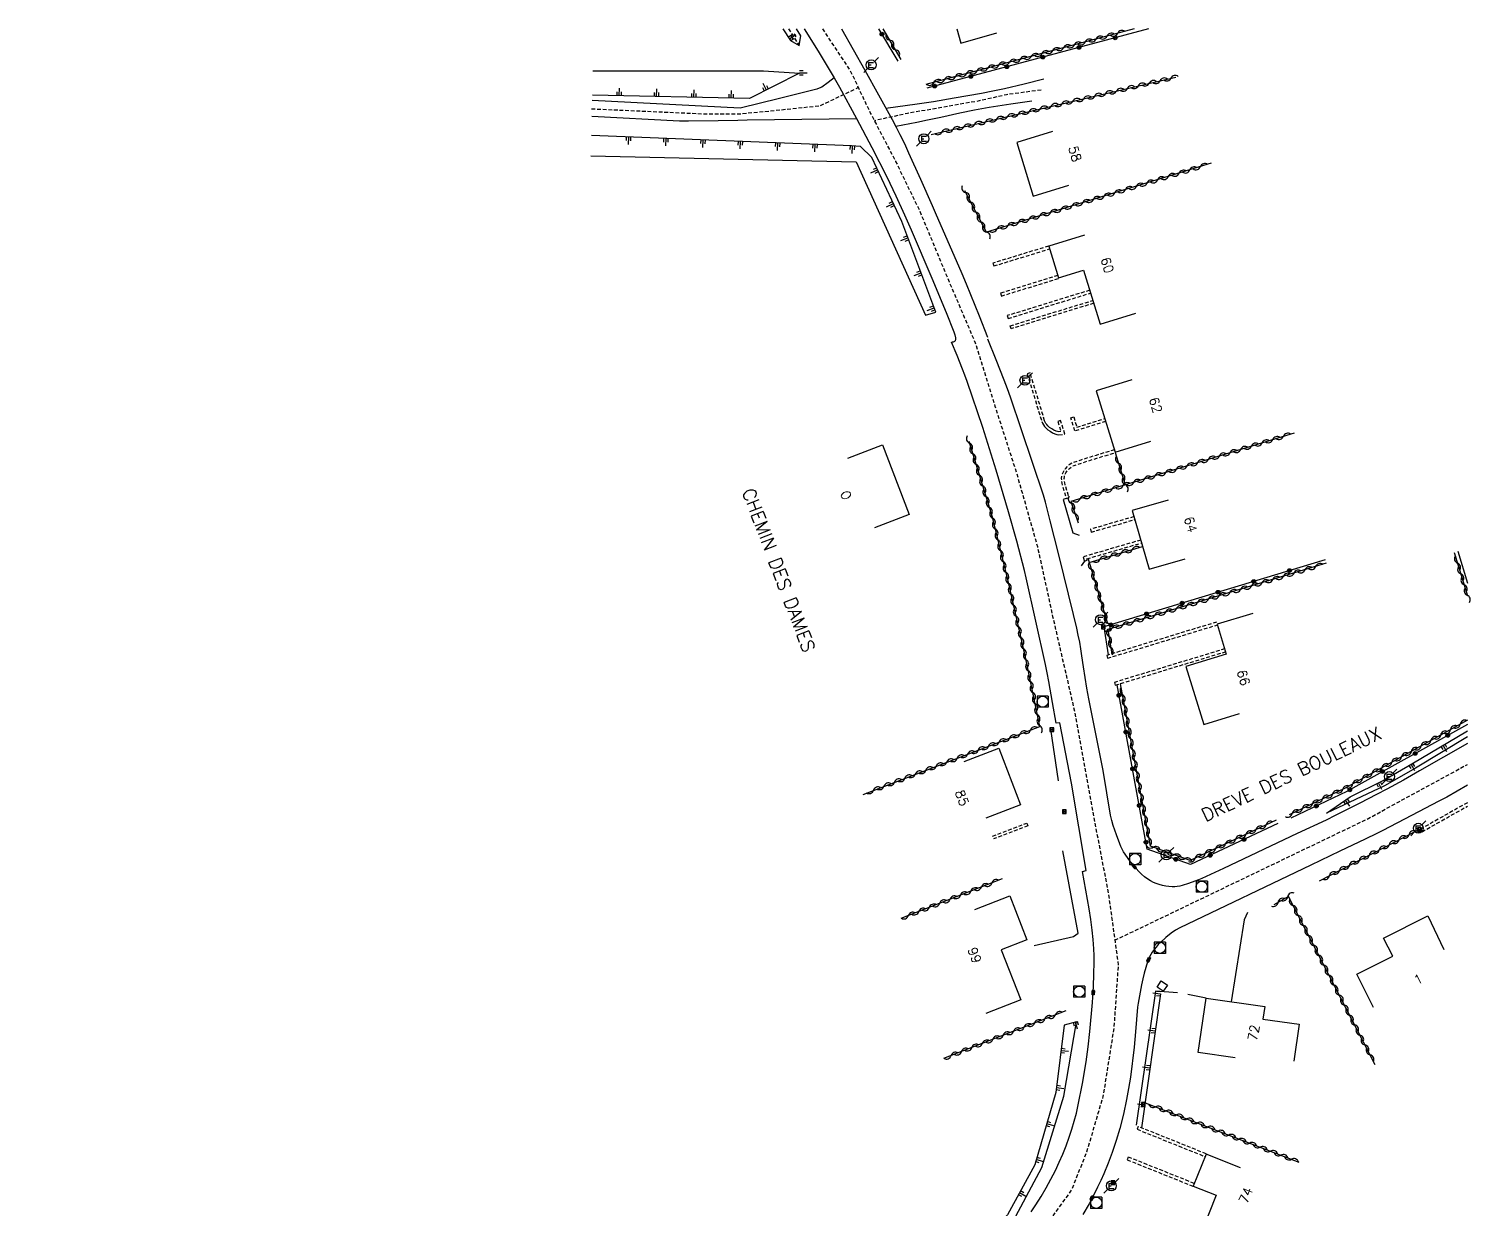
# Model space of a CAD drawing. Header units: millimetres. Extents: x 134000 to 135001, y 143000 to 144000.
# Drawn here: x 134807.3 to 135000.5, y 143841.9 to 144000 of the extents above; entities that cross this region are included whole.
import ezdxf
from ezdxf.enums import TextEntityAlignment as Align

# ---------------------------------------------------------------- set-up
doc = ezdxf.new("R2010")
doc.units = ezdxf.units.MM
doc.linetypes.add('DASHED', pattern=[0.75, 0.5, -0.25])
doc.layers.get('0').update_dxf_attribs({"linetype": 'CONTINUOUS'})
for name, color, linetype in [('W0001', 6, 'DASHED'), ('W0008', 7, 'CONTINUOUS'), ('w0100', 7, 'CONTINUOUS'), ('W0112', 1, 'DASHED'), ('W0211', 2, 'CONTINUOUS'), ('W0220', 5, 'DASHED'), ('W0310', 3, 'CONTINUOUS'), ('W0322', 7, 'CONTINUOUS'), ('W0330', 7, 'CONTINUOUS'), ('w0400', 7, 'CONTINUOUS'), ('W0420', 7, 'CONTINUOUS'), ('W0471', 7, 'CONTINUOUS'), ('W0989', 7, 'CONTINUOUS'), ('W0991', 7, 'CONTINUOUS')]:
    doc.layers.add(name, color=color, linetype=linetype)
doc.styles.get("Standard").update_dxf_attribs({"font": 'romans.shx', "width": 0.85})

# ---------------------------------------------------------------- blocks, each defined once
blk = doc.blocks.new('T420')
for p, q in [((0.75, 0.75), (-0.75, 0.75)), ((-0.75, 0.75), (-0.75, -0.75)), ((0.75, 0.75), (0.75, -0.75)), ((0.75, -0.75), (-0.75, -0.75))]:
    blk.add_line(p, q)
blk.add_ellipse((0, 0), major_axis=(-0.53, 0.53), ratio=1, start_param=3.926991, end_param=10.210176)
blk = doc.blocks.new('T400')
at = {"color": 0, "linetype": 'ByBlock', "lineweight": -2}
for p, q in [((-0.15, -0.25), (-0.15, 0.3)), ((-0.15, 0.3), (0.15, 0.3)), ((-0.15, 0.15), (0.15, 0.15)), ((-0.15, 0), (0.15, 0)), ((0.15, 0.3), (0.15, -0.25)), ((-0.15, -0.15), (0.15, -0.15)), ((-0.15, -0.25), (-0.15, -0.3)), ((-0.15, -0.3), (0.15, -0.3)), ((0.15, -0.3), (0.15, -0.25))]:
    blk.add_line(p, q, dxfattribs=at)
blk = doc.blocks.new('t330o')
at = {"color": 0, "linetype": 'Continuous'}
for p, q in [((0.25, -0.25), (-0.25, 0.25)), ((-0.25, -0.25), (0.25, 0.25)), ((-0.25, 0.25), (-0.25, -0.25)), ((0.25, 0.25), (-0.25, 0.25)), ((0.25, -0.25), (0.25, 0.25)), ((-0.25, -0.25), (0.25, -0.25)), ((-0.25, -0.25), (-0.25, -0.25))]:
    blk.add_line(p, q, dxfattribs=at)
blk = doc.blocks.new('T471')
for p, q in [((-0.333334, 0.333334), (-0.333334, -0.333334)), ((-0.333334, 0.333334), (0.333334, 0.333334)), ((-0.333334, 0), (0, 0)), ((0.500001, 0.500001), (1.000002, 1.000002)), ((-0.500001, -0.500001), (-1.000002, -1.000002)), ((-0.333334, -0.333334), (0.333334, -0.333334))]:
    blk.add_line(p, q)
blk.add_ellipse((0, 0), major_axis=(0.471405, 0.471405), ratio=1, start_param=5.4977871438, end_param=11.780972451)
blk = doc.blocks.new('t112o')
at = {"color": 0, "linetype": 'Continuous'}
for p, q in [((-0.5, 0.5), (0.5, 0.5)), ((-0.5, -0.5), (-0.5, 0.5)), ((0.5, 0.5), (0.5, -0.5)), ((0.5, -0.5), (-0.5, -0.5))]:
    blk.add_line(p, q, dxfattribs=at)
blk = doc.blocks.new('t211o')
at = {"color": 0, "linetype": 'Continuous'}
for p, q in [((-0.29, 0.5), (-0.29, 0)), ((0, 1), (0, 0)), ((0.29, 0.5), (0.29, 0))]:
    blk.add_line(p, q, dxfattribs=at)
blk = doc.blocks.new('t220o')
at = {"color": 0, "linetype": 'Continuous'}
for p, q in [((-0.25, 0.25), (0.25, 0.25)), ((-0.25, -0.25), (0.25, -0.25))]:
    blk.add_line(p, q, dxfattribs=at)
blk = doc.blocks.new('t310o')
at = {"color": 0, "linetype": 'Continuous'}
for centre, start, end in [((-0.5, 0.38), 216.8699, 323.1304), ((0.5, -0.37), 36.8699, 143.1303)]:
    blk.add_arc(centre, 0.625, start, end, dxfattribs=at)
blk = doc.blocks.new('t322o')
at = {"color": 0, "linetype": 'Continuous'}
for radius in [0.25, 0.15]:
    blk.add_circle((0, 0), radius, dxfattribs=at)

msp = doc.modelspace()

# ---------------------------------------------------------------- linework, layer by layer
at = {"layer": 'W0001', "flags": 128}
for points in [[(134913.61, 144000), (134917.44, 143994.22), (134920.06, 143988.67), (134923.42, 143982.25), (134926.65, 143975.59), (134930.59, 143966.11), (134934.09, 143957.94), (134936.72, 143949.48), (134939.64, 143940.43), (134942.41, 143930.66), (134944.45, 143921.32), (134947.39, 143908.52), (134949.73, 143895.54), (134951.92, 143884.16), (134953.23, 143874.67), (134952.65, 143866.21), (134951.19, 143857.02), (134949, 143849.58), (134946.96, 143844.48), (134943.89, 143840.25), (134940.39, 143835.58), (134937.47, 143832.66), (134932.07, 143827.99), (134927.35, 143824.98), (134908.23, 143813.75), (134874.81, 143794.63), (134856.85, 143783.84), (134847.95, 143778.15), (134843.38, 143774.7), (134839.59, 143771.2), (134836.67, 143767.4), (134834.48, 143762.73), (134834.04, 143756.46), (134834.48, 143750.92), (134835.06, 143746.25), (134836.52, 143739.98), (134838.28, 143730.2), (134839.88, 143721.6), (134842.07, 143712.11), (134843.82, 143704.24), (134844.99, 143697.96), (134847.03, 143686.16), (134847.76, 143680.03), (134849.22, 143669.96), (134850.09, 143659.9), (134851.26, 143647.06), (134851.55, 143637.72), (134851.7, 143630.28), (134851.7, 143624.16), (134851.55, 143619.2), (134850.82, 143614.67), (134849.95, 143610), (134848.34, 143604.46), (134846.59, 143597.75), (134844.69, 143590.19), (134843.37, 143583.92), (134842.35, 143578.52), (134841.77, 143572.83), (134841.62, 143566.12), (134841.77, 143561.01), (134842.5, 143556.78), (134843.67, 143551.24), (134844.98, 143545.11), (134845.86, 143537.52), (134846, 143531.11), (134846, 143526.15), (134845.13, 143521.33), (134841.77, 143516.52), (134838.27, 143511.7), (134832.71, 143504.93), (134828.77, 143500.84), (134823.95, 143497.49), (134818.85, 143494.86), (134813.74, 143493.26), (134807.33, 143492.03)], [(134882.7, 143989.29), (134898.14, 143988.6), (134902.26, 143988.6), (134906.66, 143989.02), (134913.29, 143989.71), (134918.42, 143992.14)], [(134942.9, 143991.81), (134938.29, 143991.18), (134934.59, 143990.34), (134929.35, 143989.43), (134925.02, 143988.67), (134920.57, 143987.7)], [(134952.78, 143877.94), (134986.58, 143894.17), (135000, 143901.49)]]:
    msp.add_lwpolyline(points, dxfattribs=at)
at = {"layer": 'W0008'}
for points in [[(134911.17, 144000), (134913.04, 143996.99), (134915.2, 143993.44), (134915.92, 143992.18), (134918.19, 143987.99), (134920.24, 143984.1), (134922.23, 143980.18), (134923.45, 143977.65), (134924.61, 143975.09), (134925.48, 143973.1), (134928.26, 143966.6), (134930.18, 143961.99), (134931.21, 143959.43), (134931.34, 143959.04), (134931.42, 143958.63), (134931.43, 143958.43), (134931.39, 143958.23), (134931.35, 143958.16), (134931.29, 143958.12), (134931.11, 143958.06), (134930.93, 143958.03)], [(134916.15, 144000), (134919.29, 143994.45), (134921.13, 143991.15), (134922.96, 143987.84), (134923.49, 143986.84), (134924, 143985.83), (134924.59, 143984.63), (134925.15, 143983.41), (134926.75, 143979.87), (134928.32, 143976.32), (134928.72, 143975.41), (134932.28, 143967.24), (134932.87, 143965.85), (134933.45, 143964.44), (134934.59, 143961.57), (134935.71, 143958.69)], [(134977.21, 143892.22), (134967.35, 143887.55), (134966.76, 143887.27), (134964.44, 143886.22), (134963.97, 143886.02), (134963.5, 143885.84), (134962.66, 143885.55), (134961.81, 143885.28), (134961.48, 143885.2), (134961.14, 143885.14), (134960.81, 143885.11), (134960.47, 143885.11), (134960.03, 143885.14), (134959.59, 143885.19), (134959.16, 143885.28), (134958.73, 143885.39), (134958.33, 143885.52), (134957.94, 143885.69), (134957.56, 143885.88), (134957.2, 143886.11), (134956.77, 143886.43), (134956.37, 143886.77), (134955.98, 143887.14), (134955.62, 143887.53), (134954.86, 143888.46), (134954.17, 143889.45), (134953.96, 143889.78), (134953.77, 143890.12), (134953.6, 143890.48), (134953.45, 143890.84), (134952.99, 143892.06), (134952.57, 143893.3), (134952.38, 143894), (134952.22, 143894.7), (134951.2, 143900.66), (134949.31, 143910.27), (134949.04, 143911.7), (134948.79, 143913.14), (134948.57, 143914.57), (134948.37, 143916.01), (134948.23, 143916.95), (134948.07, 143917.88), (134947.89, 143918.81), (134947.69, 143919.74), (134947.26, 143921.56), (134945.27, 143929.58), (134944.14, 143934.13), (134943.51, 143936.6), (134943.22, 143937.57), (134938.79, 143950.66), (134938.39, 143951.8), (134937.97, 143952.94), (134936.89, 143955.69), (134935.79, 143958.44)], [(134941.58, 143841.59), (134942.2, 143842.51), (134942.9, 143843.63), (134943.57, 143844.77), (134944.21, 143845.93), (134944.81, 143847.1), (134945.32, 143848.2), (134945.81, 143849.31), (134946.26, 143850.43), (134946.67, 143851.57), (134947.02, 143852.64), (134947.34, 143853.71), (134947.63, 143854.8), (134947.87, 143855.9), (134948.44, 143858.77), (134948.93, 143861.65), (134949.22, 143863.67), (134949.44, 143865.71), (134949.77, 143869.6), (134949.91, 143871.74), (134949.97, 143873.38), (134950.01, 143875.02), (134950.01, 143875.9), (134949.98, 143876.77), (134949.89, 143878.02), (134949.76, 143879.27), (134949.57, 143880.72), (134949.33, 143882.17), (134948.45, 143887.16), (134948.94, 143887.29), (134946.96, 143898.98), (134945.43, 143907.07), (134944.91, 143907), (134944.44, 143909.8), (134943.94, 143912.59), (134943.72, 143913.74), (134943.48, 143914.89), (134940.92, 143926.5), (134940.68, 143927.47), (134939.64, 143931.41), (134938.53, 143935.33), (134936.89, 143940.88), (134935.32, 143945.91), (134935.09, 143946.61), (134933.01, 143952.76), (134932.71, 143953.6), (134932.39, 143954.44), (134931.67, 143956.25), (134930.92, 143958.06)], [(135000, 143898.7), (134998.61, 143897.9), (134997.23, 143897.12), (134996.18, 143896.56), (134992.5, 143894.63), (134988.67, 143892.65), (134987.87, 143892.25), (134986.29, 143891.49), (134982.9, 143889.85), (134979.04, 143887.99), (134961.5, 143879.59), (134960.91, 143879.27), (134960.34, 143878.89), (134959.59, 143878.3), (134958.88, 143877.65), (134958.58, 143877.35), (134958.3, 143877.03), (134958.04, 143876.7), (134957.79, 143876.35), (134957.61, 143876.04), (134957.44, 143875.73), (134957.29, 143875.4), (134957.17, 143875.07), (134956.92, 143874.3), (134956.7, 143873.52), (134956.51, 143872.76), (134956.35, 143871.99), (134955.89, 143869.51), (134955.83, 143868.98), (134955.55, 143865.68), (134955.35, 143863.61), (134954.86, 143859.59), (134954.63, 143858.09), (134954.35, 143856.6), (134953.92, 143854.67), (134953.43, 143852.74), (134952.96, 143851.12), (134952.43, 143849.51), (134951.89, 143848.07), (134951.3, 143846.66), (134950.89, 143845.76), (134950.46, 143844.87), (134949.9, 143843.75), (134949.32, 143842.65), (134948.5, 143841.21)]]:
    msp.add_lwpolyline(points, dxfattribs=at)
at = {"layer": 'W0008', "flags": 128}
for points in [[(134915.2, 143993.43), (134914.38, 143992.8), (134913.52, 143992.21), (134913.2, 143992.04), (134912.85, 143991.92), (134910.54, 143991.35), (134907.88, 143990.69), (134902.6, 143989.38), (134902.6, 143989.38), (134882.78, 143990.42)], [(134943.29, 143993.25), (134940.65, 143992.6), (134938, 143991.98), (134936.45, 143991.65), (134934.9, 143991.36), (134931.25, 143990.72), (134928.47, 143990.24), (134926.32, 143989.9), (134922.13, 143989.34)], [(134923.43, 143986.95), (134926.27, 143987.5), (134927.71, 143987.8), (134929.46, 143988.18), (134932.03, 143988.75), (134934, 143989.15), (134935.97, 143989.51), (134938.83, 143989.97), (134941.68, 143990.37)], [(134882.73, 143988.3), (134894.47, 143987.7), (134895.7, 143987.68), (134899.66, 143987.72), (134902.27, 143987.78), (134903.52, 143987.81), (134918.19, 143987.99)], [(134946.26, 143937.11), (134945.87, 143936.96), (134947.14, 143932.49), (134947.98, 143932.17)], [(134948.71, 143928.73), (134948.27, 143928.08)], [(134945.23, 143899.3), (134944.19, 143906.22)], [(135000, 143904.31), (134993.6, 143900.62), (134991.42, 143899.38), (134989.21, 143898.17), (134987.84, 143897.45), (134985.58, 143896.28), (134982.3, 143894.63), (134981.07, 143894.03), (134977.21, 143892.22)], [(134941.96, 143877.23), (134947.25, 143878.45), (134947.86, 143878.87), (134945.83, 143889.93)], [(134970.55, 143881.67), (134970.08, 143880.66), (134968.35, 143869.68)], [(134961.18, 143870.89), (134958.21, 143871.11)], [(134965.02, 143870.18), (134962.57, 143870.68)]]:
    msp.add_lwpolyline(points, dxfattribs=at)
at = {"layer": 'w0100', "flags": 128}
for points in [[(134931.62, 144000), (134932.16, 143998.1), (134936.97, 143999.46)], [(134944.44, 143986.24), (134939.66, 143984.77), (134941.86, 143977.59), (134946.64, 143979.06)], [(134948.7, 143972.37), (134943.92, 143970.9), (134945.22, 143966.66), (134948.58, 143967.69), (134950.81, 143960.46), (134955.59, 143961.93)], [(134955.07, 143953), (134950.29, 143951.53), (134952.81, 143943.32), (134957.59, 143944.79)], [(134917.01, 143942.5), (134921.68, 143944.28), (134925.25, 143934.95), (134920.58, 143933.17)], [(134959.91, 143936.89), (134955.1, 143935.51), (134957.38, 143927.63), (134962.18, 143929.02)], [(134971.28, 143921.71), (134966.49, 143920.26), (134967.71, 143916.27), (134962.28, 143914.59), (134964.68, 143906.85), (134969.46, 143908.33)], [(134932.59, 143901.87), (134937.26, 143903.66), (134940.16, 143896.08), (134935.49, 143894.29)], [(134934.05, 143882.05), (134938.7, 143883.87), (134940.99, 143878.01), (134937.56, 143876.67), (134940.18, 143869.95), (134935.52, 143868.13)], [(134987.44, 143868.94), (134985.19, 143873.4), (134990, 143875.83), (134988.78, 143878.24), (134994.68, 143881.21), (134996.84, 143876.7)], [(134968.91, 143862.21), (134963.96, 143862.93), (134965.02, 143870.18), (134972.85, 143869.05), (134972.61, 143867.39), (134977.48, 143866.69), (134976.76, 143861.74)], [(134969.63, 143847.45), (134964.99, 143849.31), (134963.27, 143845.02), (134966.37, 143843.78), (134963.54, 143836.71), (134968.18, 143834.85)]]:
    msp.add_lwpolyline(points, dxfattribs=at)
at = {"layer": 'W0112'}
for points in [[(134943.91, 143970.91), (134936.46, 143968.62), (134936.58, 143968.24), (134944.03, 143970.53)], [(134945.13, 143966.96), (134937.47, 143964.6), (134937.58, 143964.22), (134945.25, 143966.58)], [(134949.42, 143964.99), (134938.37, 143961.59), (134938.49, 143961.21), (134949.53, 143964.61)], [(134949.95, 143963.25), (134938.88, 143959.84), (134938.76, 143960.23), (134949.83, 143963.63)], [(134951.55, 143947.42), (134947.43, 143946.15), (134946.89, 143947.92), (134947.27, 143948.03), (134947.69, 143946.65), (134951.44, 143947.8)], [(134955.35, 143934.67), (134949.51, 143932.98), (134949.62, 143932.6), (134955.46, 143934.28)], [(134956.25, 143931.53), (134948.54, 143929.3), (134948.71, 143928.73), (134949.09, 143928.85), (134949.04, 143929.03), (134956.36, 143931.14)], [(134966.41, 143920.55), (134951.69, 143916.09), (134951.81, 143915.71), (134966.52, 143920.17)], [(134967.5, 143916.96), (134952.72, 143912.48), (134952.84, 143912.1), (134967.61, 143916.58)], [(135000, 143896.36), (134993.72, 143892.82), (134993.92, 143892.47)], [(134993.92, 143892.47), (135000, 143895.9)], [(134936.41, 143891.89), (134940.98, 143893.64), (134941.13, 143893.27), (134936.55, 143891.52)], [(134965.01, 143849.34), (134955.9, 143853), (134955.75, 143852.63), (134964.86, 143848.97)], [(134963.41, 143845.37), (134954.58, 143848.91), (134954.43, 143848.54), (134963.26, 143845)]]:
    msp.add_lwpolyline(points, dxfattribs=at)
msp.add_lwpolyline([(134945.13, 143947.43), (134945.55, 143946.07), (134945.26, 143946.04), (134945.08, 143946.06), (134944.91, 143946.12), (134944.61, 143946.27), (134944.32, 143946.44), (134944.05, 143946.63), (134943.8, 143946.85), (134943.66, 143947), (134943.55, 143947.16), (134943.45, 143947.34), (134943.38, 143947.52), (134941.42, 143953.94), (134941.04, 143953.82), (134943, 143947.4), (134943.09, 143947.17), (134943.21, 143946.95), (134943.35, 143946.74), (134943.53, 143946.56), (134943.8, 143946.32), (134944.1, 143946.1), (134944.42, 143945.91), (134944.75, 143945.75), (134945.01, 143945.67), (134945.27, 143945.64), (134946.08, 143945.73), (134945.51, 143947.55)], close=True, dxfattribs=at)
at = {"layer": 'W0112', "flags": 128}
msp.add_lwpolyline([(134952.72, 143943.64), (134950.26, 143942.88), (134948.22, 143942.24), (134947.19, 143941.91), (134946.95, 143941.81), (134946.73, 143941.67), (134946.41, 143941.39), (134946.12, 143941.07), (134945.89, 143940.74), (134945.71, 143940.37), (134945.63, 143940.08), (134945.61, 143939.78), (134945.67, 143939.16), (134945.75, 143938.81), (134946.26, 143937.11), (134946.65, 143937.23), (134946.13, 143938.93), (134946.07, 143939.21), (134946.01, 143939.8), (134946.02, 143940.02), (134946.08, 143940.23), (134946.23, 143940.54), (134946.43, 143940.82), (134946.69, 143941.1), (134946.98, 143941.35), (134947.14, 143941.46), (134947.31, 143941.53), (134948.35, 143941.86), (134950.37, 143942.5), (134952.83, 143943.25)], dxfattribs=at)
at = {"layer": 'W0211'}
for points in [[(134908.32, 144000), (134909.35, 143998.42), (134910.52, 143997.77), (134910.74, 143999.06), (134910.16, 144000)], [(134882.87, 143994.36), (134905.71, 143994.36), (134910.55, 143994.07), (134903.85, 143990.69), (134882.8, 143991.14)], [(134882.61, 143983), (134918.13, 143982.2), (134927.43, 143961.64), (134928.81, 143962.04), (134924.23, 143974.21), (134920.25, 143982.77), (134918.72, 143984.24), (134917.5, 143984.32), (134882.67, 143985.73)], [(135000, 143905.19), (134993.04, 143900.97), (134988.91, 143898.61), (134981.13, 143894.94), (134984.32, 143897.15), (134988.73, 143899.34), (134992.56, 143901.57), (135000, 143905.97)]]:
    msp.add_lwpolyline(points, dxfattribs=at)
at = {"layer": 'W0211', "flags": 128}
for points in [[(134958.21, 143871.11), (134955.65, 143853.17)], [(134958.88, 143870.77), (134956.36, 143852.81)]]:
    msp.add_lwpolyline(points, dxfattribs=at)
at = {"layer": 'W0211'}
msp.add_lwpolyline([(134921.9, 143827.46), (134931.78, 143833.27), (134939.15, 143840.3), (134943.01, 143847.52), (134945.94, 143857.08), (134947.65, 143867.01), (134946.01, 143866.55), (134944.89, 143857.53), (134942.05, 143847.88), (134938.39, 143841.16), (134930.82, 143833.65), (134922.61, 143828.57)], close=True, dxfattribs=at)
at = {"layer": 'W0220', "flags": 128}
msp.add_lwpolyline([(134909.08, 144000), (134910.51, 143997.78)], dxfattribs=at)
at = {"layer": 'W0310', "flags": 128}
for points in [[(134924.17, 143995.91), (134921.75, 144000)], [(134955.35, 144000), (134927.48, 143992.54)], [(134928.18, 143985.85), (134960.93, 143993.53)], [(134965.68, 143981.99), (134935.57, 143972.77), (134932.68, 143978.32)], [(134976.79, 143945.87), (134946.9, 143936.68), (134947.87, 143933.86)], [(134919.06, 143897.48), (134942.74, 143906.55), (134940.82, 143915.84), (134938.43, 143926.25), (134936.38, 143934.59), (134933.26, 143944.72)], [(134952.83, 143943.25), (134954.17, 143938.92)], [(134949.35, 143928.53), (134956.5, 143930.66)], [(134998.23, 143929.89), (135000, 143924.06)], [(134949.21, 143929.03), (134951.78, 143920.36)], [(134981.1, 143928.42), (134951.85, 143919.55), (134952.39, 143916.25)], [(134974.39, 143894.02), (134962.89, 143888.62), (134957.57, 143890.52), (134953.56, 143912.26)], [(135000, 143907.42), (134983.61, 143898.31), (134976.12, 143894.73)], [(134980.2, 143885.9), (134993.09, 143892.57)], [(134937.7, 143886.16), (134924.12, 143880.86)], [(134987.65, 143861.25), (134976.03, 143883.82), (134974.06, 143882.69)], [(134946.21, 143868.49), (134929.82, 143862.09)], [(134956.84, 143856.17), (134977.42, 143848.23)]]:
    msp.add_lwpolyline(points, dxfattribs=at)
at = {"layer": 'W0322', "flags": 128}
for points in [[(134923.74, 143995.66), (134921.17, 144000)], [(134957.28, 144000), (134927.61, 143992.06)], [(134998.71, 143930.03), (135000, 143925.78)], [(134980.95, 143928.9), (134951.29, 143919.9), (134951.89, 143916.17)], [(134974.61, 143893.57), (134962.91, 143888.08), (134957.13, 143890.15), (134953.07, 143912.17)], [(135000, 143906.85), (134983.84, 143897.86), (134976.33, 143894.28)]]:
    msp.add_lwpolyline(points, dxfattribs=at)

# ---------------------------------------------------------------- block references
at = {"layer": 'W0112', "rotation": 236.8981545452514}
msp.add_blockref('t112o', (134959.12, 143871.8), dxfattribs=at)
at = {"layer": 'W0211'}
for p, rotation in [((134909.21, 143998.63), 303.1181163699067), ((134910.55, 143994.07), 270), ((134886.35, 143991.06), 358.7972272220913), ((134891.35, 143990.96), 358.7972272221328), ((134896.35, 143990.85), 358.7972272221818), ((134901.35, 143990.75), 358.7972272222183), ((134906.08, 143991.82), 26.74896804863537), ((134887.67, 143985.53), 177.6789716341538), ((134892.67, 143985.33), 177.6789716343534), ((134897.66, 143985.13), 177.6789716338909), ((134902.66, 143984.92), 177.6789716341242), ((134907.65, 143984.72), 177.6789716343461), ((134912.65, 143984.52), 177.6789716338267), ((134917.65, 143984.31), 176.1058802719886), ((134921.01, 143981.14), 114.9456035097337), ((134923.12, 143976.6), 114.9456035098993), ((134925.06, 143972), 110.629540249551), ((134926.83, 143967.32), 110.6295402499415), ((134928.59, 143962.64), 110.6295402507314), ((134996.75, 143904.05), 210.5887983139611), ((134992.45, 143901.51), 210.2302597961197), ((134988.11, 143899.03), 206.4289911773902), ((134983.69, 143896.71), 214.7552298526219), ((134958.88, 143870.77), 81.98298195710146), ((134947.52, 143866.98), 195.6872444693523), ((134958.19, 143865.82), 81.98298195723642), ((134945.59, 143863.15), 262.9402009857352), ((134957.49, 143860.86), 81.9829819570502), ((134944.97, 143858.18), 262.9402009859559), ((134956.79, 143855.91), 81.98298195749413), ((134943.66, 143853.37), 253.5779883951887), ((134942.25, 143848.57), 253.5779883946185), ((134940, 143844.12), 241.465086831861)]:
    msp.add_blockref('t211o', p, dxfattribs=dict(at, rotation=rotation))
at = {"layer": 'W0220', "rotation": 302.7427468305255}
msp.add_blockref('t220o', (134909.73, 143998.99), dxfattribs=at)
at = {"layer": 'W0310'}
for p, rotation in [((134922.65, 143998.49), 120.6215886253631), ((134950.26, 143998.64), 194.9794368564028), ((134951.71, 143999.03), 194.9794368564028), ((134953.16, 143999.41), 194.9794368564028), ((134923.41, 143997.2), 120.6215886253631), ((134943.02, 143996.7), 194.9794368564028), ((134944.47, 143997.09), 194.9794368564028), ((134945.91, 143997.48), 194.9794368564028), ((134947.36, 143997.86), 194.9794368564028), ((134948.81, 143998.25), 194.9794368564028), ((134935.77, 143994.76), 194.9794368564028), ((134937.22, 143995.15), 194.9794368564028), ((134938.67, 143995.54), 194.9794368564028), ((134940.12, 143995.92), 194.9794368564028), ((134941.57, 143996.31), 194.9794368564028), ((134928.53, 143992.82), 194.9794368564028), ((134929.97, 143993.21), 194.9794368564028), ((134931.42, 143993.6), 194.9794368564028), ((134932.87, 143993.99), 194.9794368564028), ((134934.32, 143994.37), 194.9794368564028), ((134957.38, 143992.7), 13.20996753156349), ((134958.84, 143993.04), 13.20996753156349), ((134960.3, 143993.39), 13.20996753156349), ((134950.08, 143990.99), 13.20996753156349), ((134951.54, 143991.33), 13.20996753156349), ((134953, 143991.67), 13.20996753156349), ((134954.46, 143992.02), 13.20996753156349), ((134955.92, 143992.36), 13.20996753156349), ((134941.32, 143988.93), 13.20996753156349), ((134942.78, 143989.27), 13.20996753156349), ((134944.24, 143989.62), 13.20996753156349), ((134945.7, 143989.96), 13.20996753156349), ((134947.16, 143990.3), 13.20996753156349), ((134948.62, 143990.64), 13.20996753156349), ((134932.56, 143986.87), 13.20996753156349), ((134934.02, 143987.22), 13.20996753156349), ((134935.48, 143987.56), 13.20996753156349), ((134936.94, 143987.9), 13.20996753156349), ((134938.4, 143988.25), 13.20996753156349), ((134939.86, 143988.59), 13.20996753156349), ((134929.64, 143986.19), 13.20996753156349), ((134931.1, 143986.53), 13.20996753156349), ((134962.81, 143981.11), 197.0334617635478), ((134964.24, 143981.55), 197.0334617635478), ((134957.07, 143979.35), 197.0334617635478), ((134958.51, 143979.79), 197.0334617635478), ((134959.94, 143980.23), 197.0334617635478), ((134961.38, 143980.67), 197.0334617635478), ((134932.8, 143978.1), 117.4995786362756), ((134933.49, 143976.77), 117.4995786362756), ((134949.9, 143977.16), 197.0334617635478), ((134951.34, 143977.59), 197.0334617635478), ((134952.77, 143978.03), 197.0334617635478), ((134954.2, 143978.47), 197.0334617635478), ((134955.64, 143978.91), 197.0334617635478), ((134934.18, 143975.44), 117.4995786362756), ((134944.16, 143975.4), 197.0334617635478), ((134945.6, 143975.84), 197.0334617635478), ((134947.03, 143976.28), 197.0334617635478), ((134948.47, 143976.72), 197.0334617635478), ((134934.87, 143974.11), 117.4995786362756), ((134935.57, 143972.78), 117.4995786362756), ((134938.43, 143973.64), 197.0334617635478), ((134939.86, 143974.08), 197.0334617635478), ((134941.3, 143974.52), 197.0334617635478), ((134942.73, 143974.96), 197.0334617635478), ((134936.99, 143973.2), 197.0334617635478), ((134933.32, 143944.52), 107.1235500322734), ((134972.49, 143944.55), 197.084694068522), ((134973.93, 143944.99), 197.084694068522), ((134975.36, 143945.43), 197.084694068522), ((134933.76, 143943.09), 107.1235500322734), ((134965.32, 143942.35), 197.084694068522), ((134966.76, 143942.79), 197.084694068522), ((134968.19, 143943.23), 197.084694068522), ((134969.62, 143943.67), 197.084694068522), ((134971.06, 143944.11), 197.084694068522), ((134934.21, 143941.66), 107.1235500322734), ((134934.65, 143940.22), 107.1235500322734), ((134953.27, 143941.82), 287.0846940685574), ((134953.72, 143940.39), 287.0846940685574), ((134959.59, 143940.58), 197.084694068522), ((134961.02, 143941.02), 197.084694068522), ((134962.46, 143941.47), 197.084694068522), ((134963.89, 143941.91), 197.084694068522), ((134935.09, 143938.79), 107.1235500322734), ((134953.85, 143938.82), 197.084694068522), ((134954.16, 143938.95), 287.0846940685574), ((134955.29, 143939.26), 197.084694068522), ((134956.72, 143939.7), 197.084694068522), ((134958.15, 143940.14), 197.084694068522), ((134935.53, 143937.35), 107.1235500322734), ((134946.97, 143936.47), 289.1226222868593), ((134948.12, 143937.06), 197.084694068522), ((134949.55, 143937.5), 197.084694068522), ((134950.99, 143937.94), 197.084694068522), ((134952.42, 143938.38), 197.084694068522), ((134935.97, 143935.92), 107.1235500322734), ((134936.41, 143934.49), 103.8028061469633), ((134947.46, 143935.06), 289.1226222868593), ((134936.77, 143933.03), 103.8028061469633), ((134937.12, 143931.57), 103.8028061469633), ((134937.48, 143930.12), 103.8028061469633), ((134937.84, 143928.66), 103.8028061469633), ((134950.79, 143928.96), 16.59068001830996), ((134952.23, 143929.39), 16.59068001830996), ((134953.67, 143929.82), 16.59068001830996), ((134955.11, 143930.25), 16.59068001830996), ((134998.67, 143928.45), 286.8714947155176), ((134938.2, 143927.2), 103.8028061469633), ((134949.63, 143927.6), 286.498224460104), ((134976.79, 143927.12), 196.8714947159454), ((134978.23, 143927.55), 196.8714947159454), ((134979.66, 143927.99), 196.8714947159454), ((134999.1, 143927.02), 286.8714947155176), ((134938.55, 143925.74), 102.9215102401231), ((134950.06, 143926.16), 286.498224460104), ((134950.48, 143924.72), 286.498224460104), ((134969.61, 143924.94), 196.8714947159454), ((134971.05, 143925.37), 196.8714947159454), ((134972.48, 143925.81), 196.8714947159454), ((134973.92, 143926.25), 196.8714947159454), ((134975.36, 143926.68), 196.8714947159454), ((134999.54, 143925.58), 286.8714947155176), ((134938.88, 143924.28), 102.9215102401231), ((134939.22, 143922.82), 102.9215102401231), ((134950.91, 143923.28), 286.498224460104), ((134963.87, 143923.2), 196.8714947159454), ((134965.31, 143923.63), 196.8714947159454), ((134966.74, 143924.07), 196.8714947159454), ((134968.18, 143924.5), 196.8714947159454), ((134999.97, 143924.15), 286.8714947155176), ((134939.55, 143921.36), 102.9215102401231), ((134951.34, 143921.84), 286.498224460104), ((134958.13, 143921.46), 196.8714947159454), ((134959.57, 143921.89), 196.8714947159454), ((134961, 143922.33), 196.8714947159454), ((134962.44, 143922.76), 196.8714947159454), ((134939.89, 143919.9), 102.9215102401231), ((134951.76, 143920.41), 286.498224460104), ((134952.39, 143919.72), 196.8714947159454), ((134953.82, 143920.15), 196.8714947159454), ((134955.26, 143920.59), 196.8714947159454), ((134956.69, 143921.02), 196.8714947159454), ((134940.23, 143918.43), 102.9215102401231), ((134940.56, 143916.97), 102.9215102401231), ((134952, 143918.62), 279.1647100753199), ((134952.24, 143917.14), 279.1647100753199), ((134940.89, 143915.51), 101.6559458110992), ((134941.19, 143914.04), 101.6559458110992), ((134941.49, 143912.57), 101.6559458110992), ((134941.8, 143911.1), 101.6559458110992), ((134942.1, 143909.63), 101.6559458110992), ((134953.83, 143910.82), 100.4502702565781), ((134954.1, 143909.35), 100.4502702565781), ((134942.4, 143908.16), 101.6559458110992), ((134954.37, 143907.87), 100.4502702565781), ((134941.47, 143906.07), 20.95412782368066), ((134942.71, 143906.69), 101.6559458110992), ((134954.64, 143906.4), 100.4502702565781), ((134997.73, 143906.16), 209.08830433882), ((134999.04, 143906.89), 209.08830433882), ((134935.87, 143903.92), 20.95412782368066), ((134937.27, 143904.46), 20.95412782368066), ((134938.67, 143904.99), 20.95412782368066), ((134940.07, 143905.53), 20.95412782368066), ((134954.91, 143904.92), 100.4502702565781), ((134955.19, 143903.45), 100.4502702565781), ((134993.8, 143903.97), 209.08830433882), ((134995.11, 143904.7), 209.08830433882), ((134996.42, 143905.43), 209.08830433882), ((134930.26, 143901.78), 20.95412782368066), ((134931.67, 143902.31), 20.95412782368066), ((134933.07, 143902.85), 20.95412782368066), ((134934.47, 143903.39), 20.95412782368066), ((134955.46, 143901.97), 100.4502702565781), ((134989.87, 143901.79), 209.08830433882), ((134991.18, 143902.52), 209.08830433882), ((134992.49, 143903.24), 209.08830433882), ((134926.06, 143900.17), 20.95412782368066), ((134927.46, 143900.7), 20.95412782368066), ((134928.86, 143901.24), 20.95412782368066), ((134955.73, 143900.5), 100.4502702565781), ((134987.25, 143900.33), 209.08830433882), ((134988.56, 143901.06), 209.08830433882), ((134920.46, 143898.02), 20.95412782368066), ((134921.86, 143898.56), 20.95412782368066), ((134923.26, 143899.09), 20.95412782368066), ((134924.66, 143899.63), 20.95412782368066), ((134956, 143899.02), 100.4502702565781), ((134956.27, 143897.55), 100.4502702565781), ((134983.3, 143898.16), 205.4759510716158), ((134984.63, 143898.87), 209.08830433882), ((134985.94, 143899.6), 209.08830433882), ((134956.55, 143896.07), 100.4502702565781), ((134979.24, 143896.22), 205.4759510716158), ((134980.6, 143896.87), 205.4759510716158), ((134981.95, 143897.51), 205.4759510716158), ((134956.82, 143894.6), 100.4502702565781), ((134976.53, 143894.93), 205.4759510716158), ((134977.89, 143895.58), 205.4759510716158), ((134957.09, 143893.12), 100.4502702565781), ((134957.36, 143891.65), 100.4502702565781), ((134970.32, 143892.11), 205.1449172704286), ((134971.68, 143892.75), 205.1449172704286), ((134973.04, 143893.39), 205.1449172704286), ((134992.19, 143892.1), 27.33533594798871), ((134957.9, 143890.4), 160.3834439320521), ((134966.25, 143890.2), 205.1449172704286), ((134967.6, 143890.84), 205.1449172704286), ((134968.96, 143891.48), 205.1449172704286), ((134988.19, 143890.04), 27.33533594798871), ((134989.52, 143890.73), 27.33533594798871), ((134990.86, 143891.41), 27.33533594798871), ((134959.32, 143889.9), 160.3834439320521), ((134960.73, 143889.39), 160.3834439320521), ((134962.14, 143888.89), 160.3834439320521), ((134963.53, 143888.93), 205.1449172704286), ((134964.89, 143889.56), 205.1449172704286), ((134985.53, 143888.66), 27.33533594798871), ((134986.86, 143889.35), 27.33533594798871), ((134981.53, 143886.59), 27.33533594798871), ((134982.86, 143887.28), 27.33533594798871), ((134984.19, 143887.97), 27.33533594798871), ((134933.5, 143884.52), 201.3272073362097), ((134934.9, 143885.07), 201.3272073362097), ((134936.3, 143885.61), 201.3272073362097), ((134929.31, 143882.89), 201.3272073362097), ((134930.71, 143883.43), 201.3272073362097), ((134932.11, 143883.98), 201.3272073362097), ((134974.63, 143883.02), 209.8379525849845), ((134975.93, 143883.77), 209.8379525849845), ((134976.67, 143882.59), 117.2446168729674), ((134925.12, 143881.25), 201.3272073362097), ((134926.52, 143881.79), 201.3272073362097), ((134927.92, 143882.34), 201.3272073362097), ((134977.35, 143881.26), 117.2446168729674), ((134978.04, 143879.92), 117.2446168729674), ((134978.73, 143878.59), 117.2446168729674), ((134979.41, 143877.26), 117.2446168729674), ((134980.1, 143875.92), 117.2446168729674), ((134980.79, 143874.59), 117.2446168729674), ((134981.47, 143873.26), 117.2446168729674), ((134982.16, 143871.92), 117.2446168729674), ((134982.85, 143870.59), 117.2446168729674), ((134983.53, 143869.26), 117.2446168729674), ((134943.41, 143867.4), 201.3272073364074), ((134944.81, 143867.94), 201.3272073364074), ((134984.22, 143867.92), 117.2446168729674), ((134984.91, 143866.59), 117.2446168729674), ((134937.82, 143865.22), 201.3272073364074), ((134939.22, 143865.76), 201.3272073364074), ((134940.62, 143866.31), 201.3272073364074), ((134942.01, 143866.85), 201.3272073364074), ((134985.59, 143865.25), 117.2446168729674), ((134933.63, 143863.58), 201.3272073364074), ((134935.03, 143864.12), 201.3272073364074), ((134936.42, 143864.67), 201.3272073364074), ((134986.28, 143863.92), 117.2446168729674), ((134930.84, 143862.49), 201.3272073364074), ((134932.23, 143863.03), 201.3272073364074), ((134986.97, 143862.59), 117.2446168729674), ((134958.24, 143855.63), 338.8935955542497), ((134959.64, 143855.09), 338.8935955542497), ((134961.04, 143854.55), 338.8935955542497), ((134962.44, 143854.01), 338.8935955542497), ((134963.84, 143853.47), 338.8935955542497), ((134965.24, 143852.93), 338.8935955542497), ((134966.64, 143852.39), 338.8935955542497), ((134968.04, 143851.85), 338.8935955542497), ((134969.44, 143851.31), 338.8935955542497), ((134970.84, 143850.77), 338.8935955542497), ((134972.24, 143850.23), 338.8935955542497), ((134973.63, 143849.69), 338.8935955542497), ((134975.03, 143849.15), 338.8935955542497), ((134976.43, 143848.61), 338.8935955542497)]:
    msp.add_blockref('t310o', p, dxfattribs=dict(at, rotation=rotation))
at = {"layer": 'W0322'}
for p, rotation in [((134921.59, 143999.3), 120.6215886253853), ((134952.81, 143998.8), 194.9794368564028), ((134947.98, 143997.51), 194.9794368564028), ((134938.32, 143994.92), 194.9794368564028), ((134943.15, 143996.22), 194.9794368564028), ((134933.49, 143993.63), 194.9794368564028), ((134928.65, 143992.34), 194.9794368564028), ((134976.17, 143927.45), 196.8714947159016), ((134971.38, 143926), 196.8714947159016), ((134966.6, 143924.55), 196.8714947159016), ((134957.03, 143921.65), 196.8714947159016), ((134961.81, 143923.1), 196.8714947159016), ((134952.24, 143920.19), 196.8714947159016), ((134953.33, 143910.74), 100.4502702565931), ((134954.24, 143905.83), 100.4502702565931), ((134997.37, 143905.39), 209.0883043386361), ((134993, 143902.96), 209.0883043386361), ((134955.15, 143900.91), 100.4502702565931), ((134988.63, 143900.53), 209.0883043386361), ((134984.26, 143898.09), 209.0883043386361), ((134956.05, 143895.99), 100.4502702565931), ((134979.76, 143895.92), 205.475951072201), ((134956.96, 143891.08), 100.4502702565931), ((134970.08, 143891.45), 205.1449172704279), ((134960.95, 143888.78), 160.3834439325036), ((134965.55, 143889.32), 205.1449172704279)]:
    msp.add_blockref('t322o', p, dxfattribs=dict(at, rotation=rotation))
at = {"layer": 'W0330'}
for p in [(134951.23, 143919.88), (134944.34, 143906.16), (134946, 143895.16), (134993.58, 143892.76), (134956.58, 143855.94), (134952.55, 143845.46)]:
    msp.add_blockref('t330o', p, dxfattribs=at)
at = {"layer": 'w0400'}
for p, rotation in [((134955.36, 143887.82), 41.47491451280397), ((134957.29, 143875.36), 336.377509624588), ((134949.88, 143870.92), 178.2780297985767), ((134949.71, 143843.41), 332.4685583243067)]:
    msp.add_blockref('T400', p, dxfattribs=dict(at, rotation=rotation))
at = {"layer": 'W0420'}
for p in [(134943.11, 143909.89), (134955.49, 143888.81), (134964.42, 143885.11), (134958.81, 143876.93), (134948.01, 143871.05), (134950.29, 143842.78)]:
    msp.add_blockref('T420', p, dxfattribs=at)
at = {"layer": 'W0471'}
for p in [(134920.14, 143995.17), (134927.2, 143985.28), (134940.74, 143952.93), (134950.86, 143920.87), (134989.56, 143899.86), (134993.43, 143892.94), (134959.66, 143889.38), (134952.31, 143845.05)]:
    msp.add_blockref('T471', p, dxfattribs=at)

# ---------------------------------------------------------------- texts
at = {"layer": 'W0989'}
for s, rotation, p in [('CHEMIN DES DAMES', 290.9222, (134907.77, 143927.49)), ('DREVE DES BOULEAUX', 25.327, (134976.43, 143900.2))]:
    msp.add_text(s, height=1.75, rotation=rotation, dxfattribs=at).set_placement(p, align=Align.MIDDLE)
at = {"layer": 'W0991'}
for s, rotation, p in [('58', 287.0335, (134947.45, 143983.26)), ('60', 287.0335, (134951.77, 143968.36)), ('62', 287.0335, (134958.25, 143949.61)), ('O', 290.9222, (134916.77, 143937.54)), ('64', 287.0335, (134962.93, 143933.62)), ('66', 287.0335, (134970.01, 143913.11)), ('85', 290.9541, (134932.31, 143897)), ('99', 290.9541, (134934, 143875.93)), ('1', 26.7342, (134993.42, 143872.74)), ('72', 79.3816, (134971.36, 143865.56)), ('74', 68.1472, (134970.32, 143843.78))]:
    msp.add_text(s, height=1.25, rotation=rotation, dxfattribs=at).set_placement(p, align=Align.MIDDLE)

doc.saveas('drawing.dxf')
